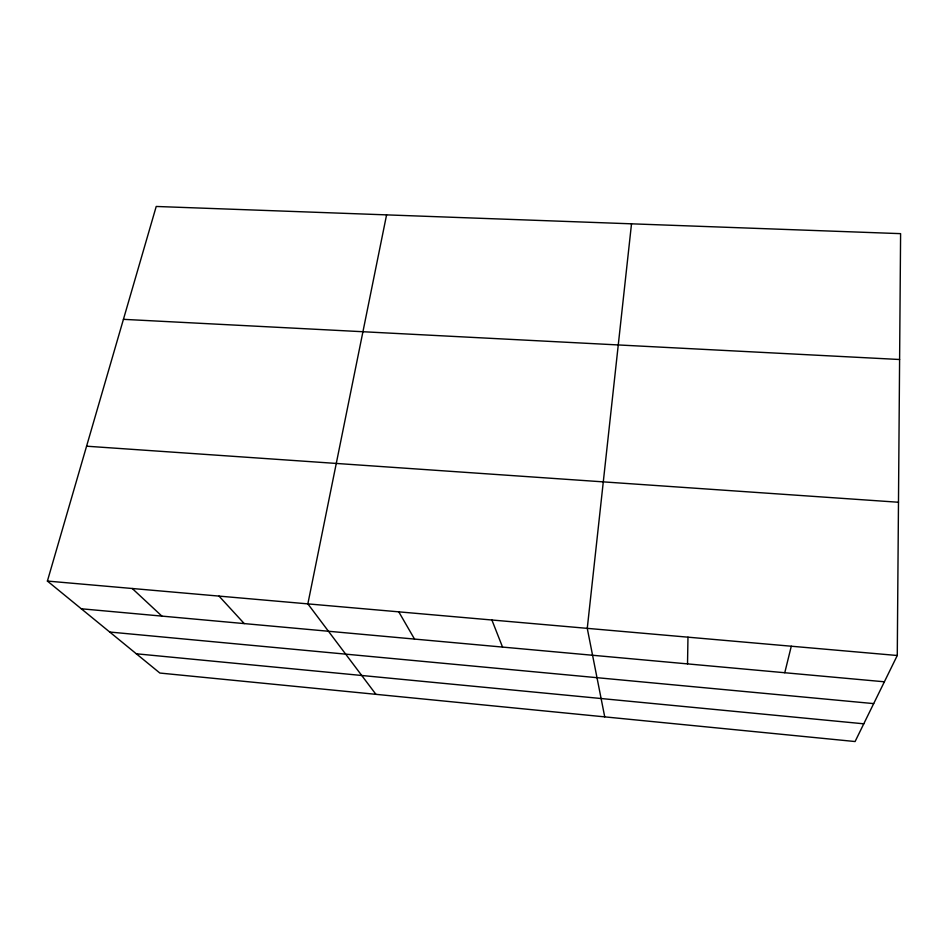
<?xml version="1.0" encoding="UTF-8"?>
<svg xmlns="http://www.w3.org/2000/svg" width="948" height="948" viewBox="0 0 948 948"><rect width="100%" height="100%" fill="white"/><g stroke="black" fill="none" stroke-linecap="round" stroke-linejoin="round"><path stroke-width="1.42" d="M897.27 655.506L900.6 233.646L156.219 206.463L47.4 581.065L159.868 673.044L855.084 741.537L897.27 655.506L47.4 581.065M687.525 663.896L687.975 637.175M631.51 223.823L587.262 628.358L604.729 716.866M386.583 214.876L307.851 603.876L375.918 694.327M784.766 672.736L791.284 646.228M123.43 319.334L899.605 359.505M86.576 446.2L898.479 502.25M81.291 608.782L884.377 681.79M109.719 632.032L873.689 703.606M136.322 653.788L863.782 723.81M132.234 588.495L161.883 616.105M219.024 596.102L244.252 623.594M398.776 611.839L414.513 639.07M491.894 620.004L502.535 647.081"/></g></svg>
